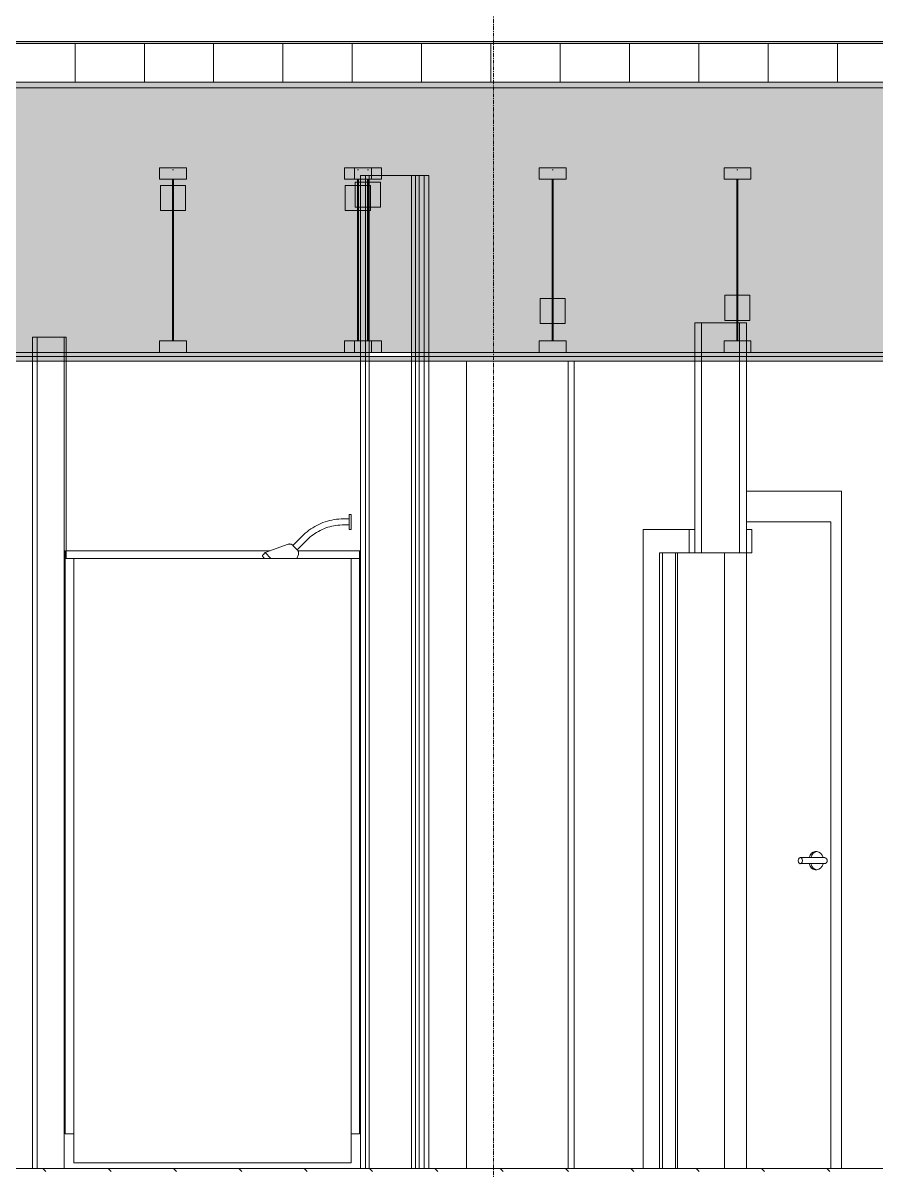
# Model space of a CAD drawing. Header units: inches. Extents: x -4168 to 1483, y -300 to 637.
# Drawn here: x -2561.4 to -2450.6, y 267.8 to 416.8 of the extents above; entities that cross this region are included whole.
import ezdxf

# ---------------------------------------------------------------- set-up
doc = ezdxf.new("R2010")
doc.units = ezdxf.units.IN
doc.header["$MEASUREMENT"] = 0
doc.linetypes.add('Grid Line 1_2_', pattern=[0.875, 0.5, -0.125, 0.125, -0.125])
for name, color, linetype, lineweight in [('0-1', 7, 'Continuous', 5), ('0-2', 9, 'Continuous', 9), ('0-3', 55, 'Continuous', 9), ('0-4', 7, 'Continuous', 9), ('A-DOOR-2', 253, 'Continuous', 9), ('A-DOOR-3', 133, 'Continuous', 20), ('A-DOOR-5', 7, 'Continuous', 9), ('A-DOOR-FRAM-1', 133, 'Continuous', 20), ('A-DOOR-FRAM-2', 253, 'Continuous', 9), ('A-DOOR-FRAM-3', 7, 'Continuous', 9), ('A-FLOR-7', 192, 'Continuous', 9), ('A-FLOR-LEVL-1', 51, 'Grid Line 1_2_', 9), ('A-FLOR-PATT-1', 45, 'Continuous', 9), ('A-ROOF-1', 252, 'Continuous', 13), ('A-ROOF-2', 251, 'Continuous', 5), ('A-ROOF-3', 132, 'Continuous', 9), ('A-ROOF-PATT-1', 45, 'Continuous', 9), ('A-WALL-1', 253, 'Continuous', 9), ('A-WALL-2', 53, 'Continuous', 13), ('A-WALL-3', 9, 'Continuous', 9), ('A-WALL-4', 250, 'Continuous', 13), ('I-WALL-3', 7, 'Continuous', 9), ('I-WALL-4', 55, 'Continuous', 9), ('P-SANR-FIXT-1', 9, 'Continuous', 9), ('S-BEAM-2', 7, 'Continuous', 9), ('S-BEAM-4', 55, 'Continuous', 9), ('S-GRID-1', 1, 'Grid Line 1_2_', 9)]:
    doc.layers.add(name, color=color, linetype=linetype, lineweight=lineweight)

# ---------------------------------------------------------------- blocks, each defined once
blk = doc.blocks.new('SWING - SINGLE - FLUSH - SWING - FLUSH - 3-0 x 6-8 - PASSAGE-3983852-BUILDING SECTION - NORTH_SOUTH THRU PARKING RAMP - LOOKING WEST')
at = {"layer": 'A-DOOR-2'}
blk.add_line((-2476.43, 216), (-2476.43, 136), dxfattribs=at)
at = {"layer": 'A-DOOR-3'}
for p, q in [((-2470.29, 216), (-2470.29, 136)), ((-2467.47, 216), (-2470.29, 216)), ((-2467.47, 136), (-2467.47, 216)), ((-2470.29, 136), (-2467.47, 136))]:
    blk.add_line(p, q, dxfattribs=at)
at = {"layer": 'A-DOOR-FRAM-1'}
for p, q in [((-2474.89, 219), (-2474.89, 216)), ((-2474.18, 219), (-2474.89, 219)), ((-2474.18, 216), (-2474.18, 219)), ((-2466.76, 219), (-2467.47, 219)), ((-2467.47, 219), (-2467.47, 216)), ((-2466.76, 216), (-2466.76, 219)), ((-2474.89, 216), (-2474.18, 216)), ((-2467.47, 216), (-2466.76, 216))]:
    blk.add_line(p, q, dxfattribs=at)
at = {"layer": 'A-DOOR-FRAM-2'}
for p, q in [((-2480.85, 219), (-2480.85, 136)), ((-2474.89, 219), (-2480.85, 219)), ((-2478.73, 136), (-2478.73, 216)), ((-2478.73, 216), (-2474.89, 216)), ((-2478.37, 136), (-2478.37, 216))]:
    blk.add_line(p, q, dxfattribs=at)
blk = doc.blocks.new('The Shower - The Shower-V29-BUILDING SECTION - NORTH_SOUTH THRU PARKING RAMP - LOOKING WEST')
at = {"layer": 'P-SANR-FIXT-1'}
for p, q in [((-2556.06, 136), (-2556.06, 216.25)), ((-2555.94, 216.25), (-2556.06, 216.25)), ((-2555.94, 140.5), (-2555.94, 216.25)), ((-2555.81, 216.25), (-2529.32, 216.25)), ((-2525.77, 216.25), (-2517.69, 216.25)), ((-2517.69, 216.25), (-2517.69, 140.5)), ((-2517.56, 216.25), (-2517.69, 216.25)), ((-2517.56, 136), (-2517.56, 216.25)), ((-2555.94, 215.25), (-2554.81, 215.25)), ((-2555.94, 140.5), (-2555.94, 215.25)), ((-2518.81, 215.25), (-2554.81, 215.25)), ((-2554.81, 215.25), (-2554.81, 136.75)), ((-2554.81, 140.5), (-2554.81, 215.25)), ((-2518.81, 136.75), (-2518.81, 215.25)), ((-2518.81, 215.25), (-2517.69, 215.25)), ((-2518.81, 140.5), (-2518.81, 215.25)), ((-2517.69, 215.25), (-2517.69, 140.5)), ((-2554.81, 140.5), (-2555.94, 140.5)), ((-2555.94, 140.5), (-2554.81, 140.5)), ((-2554.81, 136.75), (-2554.81, 140.5)), ((-2517.69, 140.5), (-2518.81, 140.5)), ((-2518.81, 140.5), (-2517.69, 140.5)), ((-2518.81, 140.5), (-2518.81, 136.75)), ((-2517.56, 136), (-2556.06, 136)), ((-2554.81, 136.75), (-2518.81, 136.75)), ((-2518.81, 136.75), (-2554.81, 136.75))]:
    blk.add_line(p, q, dxfattribs=at)
blk = doc.blocks.new('Shower Head - Shower Head-3260035-BUILDING SECTION - NORTH_SOUTH THRU PARKING RAMP - LOOKING WEST')
at = {"layer": 'P-SANR-FIXT-1'}
for p, q in [((-2518.81, 84.98), (-2519.07, 84.98)), ((-2519.07, 84), (-2519.07, 84.98)), ((-2518.81, 84.98), (-2518.81, 84)), ((-2519.07, 84.39), (-2519.81, 84.39)), ((-2519.81, 83.61), (-2519.07, 83.61)), ((-2519.07, 83.02), (-2519.07, 84)), ((-2518.81, 84), (-2518.81, 83.02)), ((-2525.1, 82.2), (-2526.36, 80.95)), ((-2519.07, 83.02), (-2518.81, 83.02)), ((-2526.99, 81.1), (-2529.96, 80.02)), ((-2525.8, 80.39), (-2526.36, 80.95)), ((-2525.8, 80.39), (-2524.55, 81.65)), ((-2529.96, 80.02), (-2530.24, 79.74)), ((-2530.17, 79.39), (-2530.13, 79.35)), ((-2530.13, 79.35), (-2530.17, 79.39)), ((-2529.96, 80.02), (-2529.21, 79.26)), ((-2525.83, 79.25), (-2525.65, 79.76))]:
    blk.add_line(p, q, dxfattribs=at)
at = {"layer": 'P-SANR-FIXT-1', "flags": 128}
for points in [[(-2519.81, 84.39), (-2520.11, 84.39), (-2520.41, 84.37), (-2520.71, 84.34), (-2521, 84.3), (-2521.3, 84.24), (-2521.59, 84.18), (-2521.88, 84.1), (-2522.17, 84.01), (-2522.45, 83.91), (-2522.73, 83.8), (-2523, 83.68), (-2523.27, 83.55), (-2523.53, 83.4), (-2523.79, 83.25), (-2524.04, 83.09), (-2524.28, 82.91), (-2524.52, 82.73), (-2524.75, 82.54), (-2524.97, 82.34), (-2525.1, 82.2)], [(-2524.55, 81.65), (-2524.35, 81.83), (-2524.15, 82.01), (-2523.94, 82.18), (-2523.73, 82.34), (-2523.51, 82.49), (-2523.28, 82.64), (-2523.05, 82.77), (-2522.82, 82.89), (-2522.57, 83.01), (-2522.33, 83.12), (-2522.08, 83.21), (-2521.83, 83.3), (-2521.57, 83.37), (-2521.31, 83.44), (-2521.05, 83.49), (-2520.78, 83.54), (-2520.52, 83.57), (-2520.25, 83.59), (-2519.98, 83.6), (-2519.81, 83.61)], [(-2526.99, 81.1), (-2526.96, 81.11), (-2526.94, 81.11), (-2526.92, 81.12), (-2526.9, 81.12), (-2526.87, 81.13), (-2526.85, 81.13), (-2526.83, 81.13), (-2526.8, 81.14), (-2526.78, 81.14), (-2526.75, 81.13), (-2526.73, 81.13), (-2526.71, 81.13), (-2526.68, 81.13), (-2526.66, 81.12), (-2526.64, 81.12), (-2526.62, 81.11), (-2526.59, 81.1), (-2526.57, 81.1), (-2526.55, 81.09), (-2526.53, 81.08), (-2526.51, 81.07), (-2526.49, 81.05), (-2526.47, 81.04), (-2526.45, 81.03), (-2526.43, 81.01), (-2526.41, 81), (-2526.39, 80.98), (-2526.37, 80.97), (-2526.37, 80.96)], [(-2525.79, 80.38), (-2525.79, 80.38), (-2525.79, 80.38), (-2525.79, 80.38), (-2525.79, 80.38), (-2525.79, 80.39), (-2525.79, 80.39), (-2525.8, 80.39), (-2525.8, 80.4), (-2525.8, 80.4), (-2525.81, 80.4), (-2525.81, 80.41), (-2525.82, 80.41), (-2525.82, 80.42), (-2525.83, 80.43), (-2525.84, 80.43), (-2525.84, 80.44), (-2525.85, 80.45), (-2525.86, 80.45), (-2525.87, 80.46), (-2525.87, 80.47), (-2525.88, 80.48), (-2525.89, 80.49), (-2525.9, 80.5), (-2525.91, 80.5), (-2525.92, 80.51), (-2525.93, 80.52), (-2525.94, 80.53), (-2525.95, 80.54), (-2525.96, 80.56), (-2525.97, 80.57), (-2525.98, 80.58), (-2525.99, 80.59), (-2526, 80.6), (-2526.02, 80.61), (-2526.03, 80.62), (-2526.04, 80.63), (-2526.05, 80.65), (-2526.06, 80.66), (-2526.07, 80.67), (-2526.09, 80.68), (-2526.1, 80.69), (-2526.11, 80.7), (-2526.12, 80.71), (-2526.13, 80.73), (-2526.14, 80.74), (-2526.15, 80.75), (-2526.17, 80.76), (-2526.18, 80.77), (-2526.19, 80.78), (-2526.2, 80.79), (-2526.21, 80.8), (-2526.22, 80.81), (-2526.23, 80.82), (-2526.24, 80.83), (-2526.25, 80.84), (-2526.26, 80.85), (-2526.27, 80.86), (-2526.27, 80.87), (-2526.28, 80.88), (-2526.29, 80.89), (-2526.3, 80.89), (-2526.31, 80.9), (-2526.31, 80.91), (-2526.32, 80.91), (-2526.33, 80.92), (-2526.33, 80.93), (-2526.34, 80.93), (-2526.34, 80.94), (-2526.35, 80.94), (-2526.35, 80.95), (-2526.35, 80.95), (-2526.36, 80.95), (-2526.36, 80.96), (-2526.36, 80.96), (-2526.36, 80.96), (-2526.37, 80.96), (-2526.37, 80.96), (-2526.37, 80.96), (-2526.37, 80.96)], [(-2526.37, 80.96), (-2526.37, 80.96), (-2526.37, 80.96), (-2526.37, 80.96), (-2526.36, 80.96), (-2526.36, 80.96), (-2526.36, 80.95), (-2526.36, 80.95), (-2526.35, 80.95), (-2526.35, 80.94), (-2526.34, 80.94), (-2526.34, 80.93), (-2526.33, 80.93), (-2526.33, 80.92), (-2526.32, 80.92), (-2526.32, 80.91), (-2526.31, 80.9), (-2526.3, 80.9), (-2526.3, 80.89), (-2526.29, 80.88), (-2526.28, 80.87), (-2526.27, 80.87), (-2526.26, 80.86), (-2526.25, 80.85), (-2526.24, 80.84), (-2526.23, 80.83), (-2526.22, 80.82), (-2526.21, 80.81), (-2526.2, 80.8), (-2526.19, 80.79), (-2526.18, 80.78), (-2526.17, 80.77), (-2526.16, 80.75), (-2526.15, 80.74), (-2526.14, 80.73)], [(-2526.02, 80.61), (-2526.01, 80.61), (-2526, 80.59), (-2525.99, 80.58), (-2525.98, 80.57), (-2525.97, 80.56), (-2525.96, 80.55), (-2525.95, 80.54), (-2525.93, 80.53), (-2525.92, 80.52), (-2525.92, 80.51), (-2525.91, 80.5), (-2525.9, 80.49), (-2525.89, 80.48), (-2525.88, 80.47), (-2525.87, 80.47), (-2525.86, 80.46), (-2525.85, 80.45), (-2525.85, 80.44), (-2525.84, 80.44), (-2525.83, 80.43), (-2525.83, 80.42), (-2525.82, 80.42), (-2525.82, 80.41), (-2525.81, 80.41), (-2525.81, 80.4), (-2525.8, 80.4), (-2525.8, 80.39), (-2525.8, 80.39), (-2525.79, 80.39), (-2525.79, 80.39), (-2525.79, 80.38), (-2525.79, 80.38), (-2525.79, 80.38), (-2525.79, 80.38), (-2525.79, 80.38)], [(-2530.24, 79.46), (-2530.25, 79.47), (-2530.25, 79.47), (-2530.26, 79.48), (-2530.26, 79.48), (-2530.27, 79.49), (-2530.27, 79.5), (-2530.27, 79.5), (-2530.28, 79.51), (-2530.28, 79.52), (-2530.28, 79.52), (-2530.29, 79.53), (-2530.29, 79.54), (-2530.29, 79.55), (-2530.29, 79.55), (-2530.3, 79.56), (-2530.3, 79.57), (-2530.3, 79.58), (-2530.3, 79.59), (-2530.3, 79.59), (-2530.3, 79.6), (-2530.3, 79.61), (-2530.3, 79.62), (-2530.3, 79.63), (-2530.3, 79.63), (-2530.29, 79.64), (-2530.29, 79.65), (-2530.29, 79.66), (-2530.29, 79.66), (-2530.29, 79.67), (-2530.28, 79.68), (-2530.28, 79.69), (-2530.28, 79.69), (-2530.27, 79.7), (-2530.27, 79.71), (-2530.26, 79.71), (-2530.26, 79.72), (-2530.25, 79.72), (-2530.25, 79.73), (-2530.24, 79.74), (-2530.24, 79.74)], [(-2530.24, 79.46), (-2530.24, 79.46), (-2530.24, 79.46), (-2530.23, 79.45), (-2530.22, 79.44), (-2530.21, 79.43), (-2530.2, 79.42), (-2530.18, 79.4), (-2530.17, 79.38), (-2530.15, 79.37), (-2530.12, 79.34), (-2530.1, 79.32), (-2530.07, 79.29), (-2530.05, 79.26)], [(-2530.11, 79.33), (-2530.14, 79.35), (-2530.16, 79.37), (-2530.17, 79.39), (-2530.19, 79.41), (-2530.21, 79.42), (-2530.22, 79.44), (-2530.23, 79.44), (-2530.23, 79.45), (-2530.24, 79.46), (-2530.24, 79.46), (-2530.24, 79.46)], [(-2525.79, 80.38), (-2525.77, 80.36), (-2525.75, 80.35), (-2525.74, 80.33), (-2525.72, 80.31), (-2525.71, 80.29), (-2525.7, 80.27), (-2525.69, 80.25), (-2525.68, 80.23), (-2525.67, 80.21), (-2525.66, 80.19), (-2525.65, 80.16), (-2525.64, 80.14), (-2525.63, 80.12), (-2525.63, 80.1), (-2525.62, 80.07), (-2525.62, 80.05), (-2525.62, 80.03), (-2525.61, 80), (-2525.61, 79.98), (-2525.61, 79.95), (-2525.61, 79.93), (-2525.62, 79.91), (-2525.62, 79.88), (-2525.62, 79.86), (-2525.63, 79.84), (-2525.63, 79.81), (-2525.64, 79.79), (-2525.65, 79.77), (-2525.65, 79.76)]]:
    blk.add_lwpolyline(points, dxfattribs=at)
blk = doc.blocks.new('CTR - 1st Phase - Unit Layouts_rvt-1-BUILDING SECTION - NORTH_SOUTH THRU PARKING RAMP - LOOKING WEST')
at = {"layer": 'A-WALL-1'}
for p, q in [((-2474.18, 377.87), (-2474.18, 348)), ((-2467.47, 377.87), (-2474.18, 377.87)), ((-2467.47, 348), (-2467.47, 377.87)), ((-2560.19, 376), (-2560.19, 268)), ((-2555.81, 376), (-2560.19, 376)), ((-2555.81, 347.25), (-2555.81, 376)), ((-2474.18, 348), (-2467.47, 348)), ((-2560.19, 268), (-2556.06, 268))]:
    blk.add_line(p, q, dxfattribs=at)
at = {"layer": 'A-WALL-2'}
for p, q in [((-2473.3, 348), (-2473.3, 377.87)), ((-2468.35, 348), (-2468.35, 377.87)), ((-2559.56, 268), (-2559.56, 376)), ((-2556.06, 348.25), (-2556.06, 376))]:
    blk.add_line(p, q, dxfattribs=at)
at = {"layer": 'A-WALL-3'}
for p, q in [((-2490.62, 372.87), (-2490.62, 268)), ((-2478.37, 268), (-2478.37, 348)), ((-2476.69, 268), (-2476.69, 348))]:
    blk.add_line(p, q, dxfattribs=at)
at = {"layer": '0-2'}
for name, p in [('Shower Head - Shower Head-3260035-BUILDING SECTION - NORTH_SOUTH THRU PARKING RAMP - LOOKING WEST', (0, 268)), ('SWING - SINGLE - FLUSH - SWING - FLUSH - 3-0 x 6-8 - PASSAGE-3983852-BUILDING SECTION - NORTH_SOUTH THRU PARKING RAMP - LOOKING WEST', (0, 132)), ('The Shower - The Shower-V29-BUILDING SECTION - NORTH_SOUTH THRU PARKING RAMP - LOOKING WEST', (0, 132))]:
    blk.add_blockref(name, p, dxfattribs=at)
blk = doc.blocks.new('HOLLOW METAL - UNIT DOOR-V33-BUILDING SECTION - NORTH_SOUTH THRU PARKING RAMP - LOOKING WEST')
at = {"layer": 'A-DOOR-5'}
for p, q in [((-2456.51, 220), (-2467.47, 220)), ((-2456.51, 136), (-2456.51, 220)), ((-2457.54, 176.39), (-2460.46, 176.39)), ((-2458.3, 177.18), (-2458.52, 177.18)), ((-2460.46, 175.61), (-2457.54, 175.61)), ((-2458.52, 174.82), (-2458.3, 174.82))]:
    blk.add_line(p, q, dxfattribs=at)
at = {"layer": 'A-DOOR-5', "flags": 128}
for points in [[(-2457.54, 176.39), (-2457.52, 176.39), (-2457.5, 176.39), (-2457.49, 176.39), (-2457.47, 176.39), (-2457.46, 176.39), (-2457.45, 176.39), (-2457.44, 176.39), (-2457.43, 176.39), (-2457.42, 176.39), (-2457.41, 176.39), (-2457.4, 176.39), (-2457.39, 176.39), (-2457.38, 176.39), (-2457.38, 176.39), (-2457.37, 176.39), (-2457.37, 176.39), (-2457.37, 176.39), (-2457.36, 176.39), (-2457.36, 176.39), (-2457.36, 176.39)], [(-2457.36, 176.39), (-2457.36, 176.39), (-2457.36, 176.39), (-2457.37, 176.39), (-2457.37, 176.39), (-2457.37, 176.39), (-2457.38, 176.39), (-2457.39, 176.39), (-2457.39, 176.39), (-2457.4, 176.39), (-2457.41, 176.39), (-2457.42, 176.39), (-2457.43, 176.39), (-2457.44, 176.39), (-2457.45, 176.39), (-2457.47, 176.39), (-2457.48, 176.39), (-2457.49, 176.39), (-2457.51, 176.39), (-2457.52, 176.39), (-2457.54, 176.39)], [(-2457.36, 176.39), (-2457.35, 176.39), (-2457.33, 176.39), (-2457.32, 176.39), (-2457.3, 176.39), (-2457.28, 176.39), (-2457.27, 176.38), (-2457.25, 176.38), (-2457.24, 176.37), (-2457.22, 176.37), (-2457.21, 176.36), (-2457.19, 176.36), (-2457.18, 176.35), (-2457.17, 176.34), (-2457.15, 176.33), (-2457.14, 176.32), (-2457.13, 176.32), (-2457.11, 176.31), (-2457.1, 176.3), (-2457.09, 176.29), (-2457.08, 176.27), (-2457.07, 176.26), (-2457.06, 176.25), (-2457.05, 176.24), (-2457.04, 176.23), (-2457.03, 176.21), (-2457.02, 176.2), (-2457.02, 176.19), (-2457.01, 176.17), (-2457, 176.16), (-2457, 176.14), (-2456.99, 176.13), (-2456.99, 176.11), (-2456.98, 176.1), (-2456.98, 176.08), (-2456.97, 176.07), (-2456.97, 176.05), (-2456.97, 176.04), (-2456.97, 176.02), (-2456.97, 176), (-2456.97, 176)], [(-2456.97, 176), (-2456.97, 175.98), (-2456.97, 175.97), (-2456.97, 175.95), (-2456.97, 175.94), (-2456.98, 175.92), (-2456.98, 175.91), (-2456.98, 175.89), (-2456.99, 175.88), (-2456.99, 175.86), (-2457, 175.85), (-2457.01, 175.83), (-2457.01, 175.82), (-2457.02, 175.8), (-2457.03, 175.79), (-2457.04, 175.78), (-2457.05, 175.76), (-2457.06, 175.75), (-2457.07, 175.74), (-2457.08, 175.73), (-2457.09, 175.72), (-2457.1, 175.71), (-2457.11, 175.7), (-2457.12, 175.69), (-2457.14, 175.68), (-2457.15, 175.67), (-2457.16, 175.66), (-2457.18, 175.65), (-2457.19, 175.65), (-2457.21, 175.64), (-2457.22, 175.63), (-2457.23, 175.63), (-2457.25, 175.62), (-2457.26, 175.62), (-2457.28, 175.62), (-2457.3, 175.61), (-2457.31, 175.61), (-2457.33, 175.61), (-2457.34, 175.61), (-2457.36, 175.61), (-2457.36, 175.61)], [(-2457.54, 175.61), (-2457.52, 175.61), (-2457.5, 175.61), (-2457.49, 175.61), (-2457.47, 175.61), (-2457.46, 175.61), (-2457.45, 175.61), (-2457.44, 175.61), (-2457.43, 175.61), (-2457.42, 175.61), (-2457.41, 175.61), (-2457.4, 175.61), (-2457.39, 175.61), (-2457.38, 175.61), (-2457.38, 175.61), (-2457.37, 175.61), (-2457.37, 175.61), (-2457.37, 175.61), (-2457.36, 175.61), (-2457.36, 175.61), (-2457.36, 175.61)], [(-2457.36, 175.61), (-2457.36, 175.61), (-2457.36, 175.61), (-2457.37, 175.61), (-2457.37, 175.61), (-2457.37, 175.61), (-2457.38, 175.61), (-2457.39, 175.61), (-2457.39, 175.61), (-2457.4, 175.61), (-2457.41, 175.61), (-2457.42, 175.61), (-2457.43, 175.61), (-2457.44, 175.61), (-2457.45, 175.61), (-2457.47, 175.61), (-2457.48, 175.61), (-2457.49, 175.61), (-2457.51, 175.61), (-2457.52, 175.61), (-2457.54, 175.61)]]:
    blk.add_lwpolyline(points, dxfattribs=at)
at = {"layer": 'A-DOOR-5'}
for centre, major_axis, start_param, end_param in [((-2460.46, 176), (0, 0.394), 4.712389, 7.853982), ((-2460.46, 176), (0, 0.394), 1.570796, 4.712389), ((-2458.52, 176), (0, 1.18), 0, 1.240442), ((-2458.3, 176), (0, 1.18), 5.052499, 7.523627), ((-2458.52, 176), (0, 1.18), 1.901151, 3.141593), ((-2458.3, 176), (0, 1.18), 1.901151, 4.372279)]:
    blk.add_ellipse(centre, major_axis=major_axis, ratio=0.707107, start_param=start_param, end_param=end_param, dxfattribs=at)
at = {"layer": 'A-DOOR-FRAM-3'}
for p, q in [((-2455.09, 224), (-2467.47, 224)), ((-2455.09, 136), (-2455.09, 224)), ((-2467.47, 220), (-2456.51, 220)), ((-2456.51, 220), (-2456.51, 136))]:
    blk.add_line(p, q, dxfattribs=at)
blk = doc.blocks.new('CTR - 1st Phase - Common Walls_rvt-1-BUILDING SECTION - NORTH_SOUTH THRU PARKING RAMP - LOOKING WEST')
at = {"layer": 'A-WALL-4'}
for p, q in [((-2516.94, 397), (-2516.94, 268)), ((-2516.44, 397), (-2516.44, 268)), ((-2510.94, 397), (-2510.94, 268)), ((-2510.44, 397), (-2510.44, 268)), ((-2509.94, 397), (-2509.94, 268)), ((-2509.31, 397), (-2509.31, 268))]:
    blk.add_line(p, q, dxfattribs=at)
at = {"layer": 'I-WALL-3'}
for p, q in [((-2517.56, 397), (-2517.56, 348.25)), ((-2508.69, 397), (-2517.56, 397)), ((-2508.69, 268), (-2508.69, 397)), ((-2517.56, 268), (-2508.69, 268))]:
    blk.add_line(p, q, dxfattribs=at)
at = {"layer": 'I-WALL-4'}
for p, q in [((-2503.81, 268), (-2503.81, 372.87)), ((-2489.83, 372.87), (-2489.83, 268)), ((-2467.47, 356), (-2455.09, 356)), ((-2455.09, 356), (-2455.09, 268))]:
    blk.add_line(p, q, dxfattribs=at)
at = {"layer": '0-4'}
blk.add_blockref('HOLLOW METAL - UNIT DOOR-V33-BUILDING SECTION - NORTH_SOUTH THRU PARKING RAMP - LOOKING WEST', (0, 132), dxfattribs=at)
blk = doc.blocks.new('TRUSS - 24_-2435176-BUILDING SECTION - NORTH_SOUTH THRU PARKING RAMP - LOOKING WEST')
at = {"layer": 'S-BEAM-2'}
for p, q in [((-2519.67, 134), (-2519.67, 132.5)), ((-2516.17, 134), (-2519.67, 134)), ((-2516.17, 132.5), (-2516.17, 134)), ((-2519.67, 132.5), (-2516.17, 132.5)), ((-2516.3, 131.68), (-2519.55, 131.68)), ((-2519.55, 131.68), (-2519.55, 128.43)), ((-2516.3, 128.43), (-2516.3, 131.68)), ((-2519.55, 128.43), (-2516.3, 128.43)), ((-2519.67, 111.5), (-2519.67, 110)), ((-2516.17, 111.5), (-2519.67, 111.5)), ((-2516.17, 110), (-2516.17, 111.5)), ((-2519.67, 110), (-2516.17, 110))]:
    blk.add_line(p, q, dxfattribs=at)
at = {"layer": 'S-BEAM-4'}
for p, q in [((-2517.86, 133.75), (-2517.99, 133.75)), ((-2517.99, 132.5), (-2517.99, 111.5)), ((-2517.86, 111.5), (-2517.86, 132.5))]:
    blk.add_line(p, q, dxfattribs=at)
blk = doc.blocks.new('TRUSS - 24_-2436722-BUILDING SECTION - NORTH_SOUTH THRU PARKING RAMP - LOOKING WEST')
at = {"layer": 'S-BEAM-2'}
for p, q in [((-2466.87, 398), (-2470.37, 398)), ((-2470.37, 398), (-2470.37, 396.5)), ((-2466.87, 396.5), (-2466.87, 398)), ((-2470.37, 396.5), (-2466.87, 396.5)), ((-2467, 381.44), (-2470.25, 381.44)), ((-2470.25, 381.44), (-2470.25, 378.18)), ((-2467, 378.18), (-2467, 381.44)), ((-2470.25, 378.18), (-2467, 378.18)), ((-2466.87, 375.5), (-2470.37, 375.5)), ((-2470.37, 375.5), (-2470.37, 374)), ((-2466.87, 374), (-2466.87, 375.5)), ((-2470.37, 374), (-2466.87, 374))]:
    blk.add_line(p, q, dxfattribs=at)
at = {"layer": 'S-BEAM-4'}
for p, q in [((-2468.69, 397.75), (-2468.56, 397.75)), ((-2468.69, 375.5), (-2468.69, 396.5)), ((-2468.56, 396.5), (-2468.56, 375.5))]:
    blk.add_line(p, q, dxfattribs=at)
blk = doc.blocks.new('TRUSS - 24_-2436762-BUILDING SECTION - NORTH_SOUTH THRU PARKING RAMP - LOOKING WEST')
at = {"layer": 'S-BEAM-2'}
for p, q in [((-2490.87, 398), (-2494.37, 398)), ((-2494.37, 398), (-2494.37, 396.5)), ((-2490.87, 396.5), (-2490.87, 398)), ((-2494.37, 396.5), (-2490.87, 396.5)), ((-2491, 381.01), (-2494.25, 381.01)), ((-2494.25, 381.01), (-2494.25, 377.75)), ((-2491, 377.75), (-2491, 381.01)), ((-2494.25, 377.75), (-2491, 377.75)), ((-2490.87, 375.5), (-2494.37, 375.5)), ((-2494.37, 375.5), (-2494.37, 374)), ((-2490.87, 374), (-2490.87, 375.5)), ((-2494.37, 374), (-2490.87, 374))]:
    blk.add_line(p, q, dxfattribs=at)
at = {"layer": 'S-BEAM-4'}
for p, q in [((-2492.69, 397.75), (-2492.56, 397.75)), ((-2492.69, 375.5), (-2492.69, 396.5)), ((-2492.56, 396.5), (-2492.56, 375.5))]:
    blk.add_line(p, q, dxfattribs=at)
blk = doc.blocks.new('TRUSS - 24_-2435254-BUILDING SECTION - NORTH_SOUTH THRU PARKING RAMP - LOOKING WEST')
at = {"layer": 'S-BEAM-2'}
for p, q in [((-2514.87, 398), (-2518.37, 398)), ((-2518.37, 398), (-2518.37, 396.5)), ((-2514.87, 396.5), (-2514.87, 398)), ((-2518.37, 396.5), (-2514.87, 396.5)), ((-2515, 396.14), (-2518.25, 396.14)), ((-2518.25, 396.14), (-2518.25, 392.89)), ((-2515, 392.89), (-2515, 396.14)), ((-2518.25, 392.89), (-2515, 392.89)), ((-2514.87, 375.5), (-2518.37, 375.5)), ((-2518.37, 375.5), (-2518.37, 374)), ((-2514.87, 374), (-2514.87, 375.5)), ((-2518.37, 374), (-2514.87, 374))]:
    blk.add_line(p, q, dxfattribs=at)
at = {"layer": 'S-BEAM-4'}
for p, q in [((-2516.69, 397.75), (-2516.56, 397.75)), ((-2516.69, 375.5), (-2516.69, 396.5)), ((-2516.56, 396.5), (-2516.56, 375.5))]:
    blk.add_line(p, q, dxfattribs=at)
blk = doc.blocks.new('CTR - 1st Phase - Structure_rvt-1-BUILDING SECTION - NORTH_SOUTH THRU PARKING RAMP - LOOKING WEST')
at = {"layer": '0-3'}
for name, p in [('TRUSS - 24_-2435176-BUILDING SECTION - NORTH_SOUTH THRU PARKING RAMP - LOOKING WEST', (-24, 264)), ('TRUSS - 24_-2435176-BUILDING SECTION - NORTH_SOUTH THRU PARKING RAMP - LOOKING WEST', (0, 264)), ('TRUSS - 24_-2435254-BUILDING SECTION - NORTH_SOUTH THRU PARKING RAMP - LOOKING WEST', (0, 0)), ('TRUSS - 24_-2436762-BUILDING SECTION - NORTH_SOUTH THRU PARKING RAMP - LOOKING WEST', (0, 0)), ('TRUSS - 24_-2436722-BUILDING SECTION - NORTH_SOUTH THRU PARKING RAMP - LOOKING WEST', (0, 0))]:
    blk.add_blockref(name, p, dxfattribs=at)

msp = doc.modelspace()

# ---------------------------------------------------------------- hatches: boundary and pattern name
at = {"layer": 'A-FLOR-PATT-1'}
h = msp.add_hatch(dxfattribs=at)
h.set_pattern_fill('FP_2', color=256, style=0, pattern_type=2)
h.set_pattern_definition([(135, (-3769.654, 146.633), (-4.24264, -4.24264), [])])
h.paths.add_polyline_path([(-2920.7612, 267.625), (-2076.7987, 267.625), (-2076.7987, 268), (-3408.6737, 268), (-3408.6737, 267.625), (-2924.0475, 267.625)], flags=0)
h.paths.add_polyline_path([(-3855.8487, 267.625), (-3855.8175, 267.6271), (-3855.8487, 267.6271)], flags=0)
h.paths.add_polyline_path([(-3851.8487, 267.625), (-3479.2237, 267.625), (-3479.2237, 268), (-3851.8487, 268), (-3851.8487, 267.6311)], flags=0)
at = {"layer": 'A-ROOF-1'}
msp.add_hatch(color=256, dxfattribs=at).paths.add_polyline_path([(-2764.8353, 414.1376), (-2076.7987, 414.1376), (-2076.7987, 414.3877), (-3407.6737, 414.3877), (-3407.6737, 414.1376), (-2781.5944, 414.1376)], flags=0)
at = {"layer": 'A-ROOF-2'}
h = msp.add_hatch(color=256, dxfattribs=at)
h.paths.add_polyline_path([(-2717.7237, 373.5), (-2717.7237, 374), (-2914.1362, 374), (-2914.1362, 373.5), (-2718.9737, 373.5)], flags=0)
h.paths.add_polyline_path([(-3402.5487, 373.5), (-3207.6362, 373.5), (-3207.6362, 374), (-3403.1737, 373.9983), (-3403.1737, 373.5)], flags=0)
h.paths.add_polyline_path([(-2076.7987, 373.5), (-2076.1737, 373.5), (-2076.1737, 374), (-2510.9362, 374), (-2510.9362, 373.5), (-2094.4678, 373.5)], flags=0)
h.paths.add_polyline_path([(-3202.1362, 373.5), (-2919.6362, 373.5), (-2919.6362, 374), (-3202.1362, 374), (-3202.1362, 373.9228)], flags=0)
h.paths.add_polyline_path([(-2517.6372, 373.5), (-2516.4362, 373.5), (-2516.4362, 374), (-2712.2237, 374), (-2712.2237, 373.5), (-2521.827, 373.5)], flags=0)
at = {"layer": 'A-ROOF-PATT-1'}
h = msp.add_hatch(dxfattribs=at)
h.set_pattern_fill('FP_8', color=256, style=0, pattern_type=2)
h.set_pattern_definition([(0, (-3769.654, 146.633), (0, 9), []), (90, (-3769.654, 146.633), (-9, 6e-16), [])])
h.paths.add_polyline_path([(-2748.0761, 409.1366), (-2076.1737, 409.1366), (-2076.1737, 414.1376), (-3407.6737, 414.1376), (-3407.6737, 409.1366), (-2764.8353, 409.1366)], flags=0)
h = msp.add_hatch(dxfattribs=at)
h.set_pattern_fill('FP_4', color=256, style=0, pattern_type=2)
h.set_pattern_definition([(0, (-3769.654, 146.633), (0, 4.798), []), (315, (-3769.654, 146.633), (4.7984266, 0), [6.786, -6.786]), (45, (-3769.654, 146.633), (4.7984266, 0), [6.786, -6.786])])
h.paths.add_polyline_path([(-2714.5577, 408.3864), (-2076.1737, 408.3864), (-2076.1737, 409.1366), (-3407.6737, 409.1366), (-3407.6737, 408.3864), (-2731.3169, 408.3864)], flags=0)
h = msp.add_hatch(dxfattribs=at)
h.set_pattern_fill('FP_1', color=256, style=0, pattern_type=2)
h.set_pattern_definition([(161.57, (-3769.174, 147.113), (-3.8399538, -1.54e-05), [0, -27.322, 3.034, 0]), (18.43, (-3770.134, 147.113), (-3.8399538, 1.54e-05), [0, -27.322, 3.034, 0]), (108.43, (-3769.174, 147.113), (1.919622, -9.6005246), [9.106, -21.25]), (71.57, (-3770.134, 147.113), (1.919622, 9.6005246), [9.106, -21.25])])
h.paths.add_polyline_path([(-3407.6737, 374), (-2076.1737, 374), (-2076.1737, 408.3864), (-3407.6737, 408.3864), (-3407.6737, 383.387)], flags=0)
h = msp.add_hatch(dxfattribs=at)
h.set_pattern_fill('FP_5', color=256, style=0, pattern_type=2)
h.set_pattern_definition([(0, (-3769.654, 146.633), (30.72, 7.68), [1.267, -21.773, 1.267, -21.773, -122.88]), (0, (-3769.654, 146.633), (30.72, 7.68), [-46.08, 1.267, -44.813, 1.267, -21.773, -53.76]), (0, (-3769.654, 146.633), (30.72, 7.68), [-115.2, 1.267, -14.093, 1.267, -37.133]), (120, (-3758.134, 150.473), (-22.011075, 22.7643), [1.267, -21.773, 1.267, -21.773, -122.88]), (120, (-3758.134, 150.473), (-22.011075, 22.7643), [-46.08, 1.267, -44.813, 1.267, -21.773, -53.76]), (120, (-3758.134, 150.473), (-22.011075, 22.7643), [-115.2, 1.267, -14.093, 1.267, -37.133]), (240, (-3754.294, 165.833), (-8.708925, -30.4443), [1.267, -21.773, 1.267, -21.773, -122.88]), (240, (-3754.294, 165.833), (-8.708925, -30.4443), [-46.08, 1.267, -44.813, 1.267, -21.773, -53.76]), (240, (-3754.294, 165.833), (-8.708925, -30.4443), [-115.2, 1.267, -14.093, 1.267, -37.133])])
h.paths.add_polyline_path([(-3075.0237, 372.875), (-2076.7987, 372.875), (-2076.7987, 373.5), (-3407.6737, 373.5), (-3407.6737, 372.875), (-3083.2598, 372.875)], flags=0)

# ---------------------------------------------------------------- linework, layer by layer
at = {"layer": 'A-FLOR-7'}
for p, q in [((-2556.0612, 268), (-2873.3862, 268)), ((-2076.7987, 268), (-2517.5612, 268))]:
    msp.add_line(p, q, dxfattribs=at)
at = {"layer": 'A-FLOR-LEVL-1'}
msp.add_line((-4167.9645, 268), (-1830.091, 268), dxfattribs=at)
at = {"layer": 'A-ROOF-3'}
for p, q in [((-2076.7987, 414.3877), (-3407.6737, 414.3877)), ((-2076.1737, 414.1376), (-3407.6737, 414.1376)), ((-2076.1737, 409.1366), (-3407.6737, 409.1366)), ((-2076.1737, 408.3864), (-3407.6737, 408.3864)), ((-3408.6737, 374), (-2076.1737, 374)), ((-3408.6737, 373.5), (-2076.1737, 373.5)), ((-3408.6737, 372.875), (-2076.7987, 372.875))]:
    msp.add_line(p, q, dxfattribs=at)
at = {"layer": 'S-GRID-1'}
msp.add_line((-2500.3237, -159.8356), (-2500.3237, 443.4366), dxfattribs=at)

# ---------------------------------------------------------------- block references
at = {"layer": '0-1'}
for name in ['CTR - 1st Phase - Structure_rvt-1-BUILDING SECTION - NORTH_SOUTH THRU PARKING RAMP - LOOKING WEST', 'CTR - 1st Phase - Common Walls_rvt-1-BUILDING SECTION - NORTH_SOUTH THRU PARKING RAMP - LOOKING WEST', 'CTR - 1st Phase - Unit Layouts_rvt-1-BUILDING SECTION - NORTH_SOUTH THRU PARKING RAMP - LOOKING WEST']:
    msp.add_blockref(name, (0, 0), dxfattribs=at)

doc.saveas('drawing.dxf')
